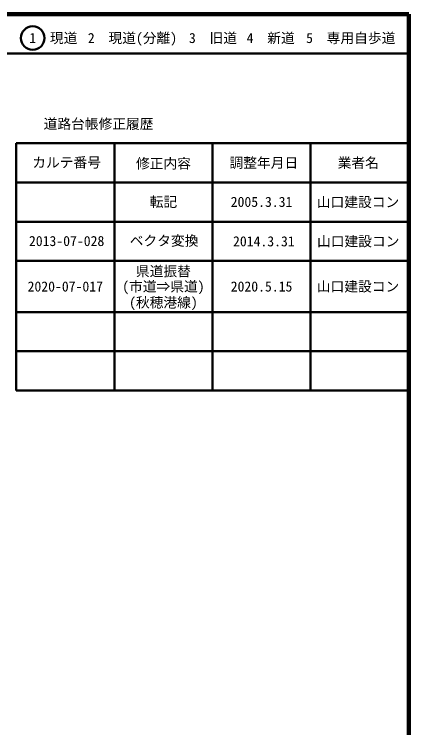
# Model space of a CAD drawing. Units: millimetres on the paper, enlarged 1000 times. Extents: x 40000 to 680000, y 20000 to 380000.
# Drawn here: x 579500 to 680000, y 198357 to 380000 of the extents above; entities that cross this region are included whole.
import ezdxf
from ezdxf.enums import TextEntityAlignment as Align

# ---------------------------------------------------------------- set-up
doc = ezdxf.new("R2010")
doc.units = ezdxf.units.MM
doc.header["$LTSCALE"] = 1000
for name, color, linetype, lineweight in [('M-TTL', 2, 'Continuous', 140), ('M-TTL-FRAM', 2, 'Continuous', 50), ('M-TTL-LINE', 7, 'Continuous', 50)]:
    doc.layers.add(name, color=color, linetype=linetype, lineweight=lineweight)
doc.layers.add('M-TTL-TXT', color=7, linetype='Continuous')
doc.styles.add('ＭＳ ゴシック', font='')
doc.styles.get('ＭＳ ゴシック').set_extended_font_data('MS Gothic')

msp = doc.modelspace()

# ---------------------------------------------------------------- linework, layer by layer
at = {"layer": 'M-TTL'}
for p, q in [((680000, 380000), (40000, 380000)), ((680000, 20000), (680000, 380000))]:
    msp.add_line(p, q, dxfattribs=at)
at = {"layer": 'M-TTL-FRAM'}
for p, q in [((580000, 347197), (580000, 284197)), ((580000, 347197), (680000, 347197)), ((580000, 284197), (680000, 284197))]:
    msp.add_line(p, q, dxfattribs=at)
at = {"layer": 'M-TTL-LINE'}
for p, q in [((40000, 370000), (680000, 370000)), ((605000, 347197), (605000, 284197)), ((630000, 347197), (630000, 284197)), ((655000, 347197), (655000, 284197)), ((580000, 337197), (680000, 337197)), ((580000, 327197), (680000, 327197)), ((580000, 317197), (680000, 317197)), ((580000, 304197), (680000, 304197)), ((580000, 294197), (680000, 294197))]:
    msp.add_line(p, q, dxfattribs=at)
msp.add_circle((584197, 373958), 3000, dxfattribs=at)

# ---------------------------------------------------------------- texts
at = {"layer": 'M-TTL-TXT', "style": 'ＭＳ ゴシック'}
for s, p in [('1\u3000現道', (589448, 373958)), ('2\u3000現道(分離)', (609619, 373958)), ('3\u3000旧道', (630121, 373958)), ('4\u3000新道', (644824, 373958)), ('5\u3000専用自歩道', (665228, 373958)), ('道路台帳修正履歴', (600968, 352113)), ('カルテ番号', (592839, 342277)), ('修正内容', (617509, 342023)), ('調整年月日', (643089, 342197)), ('業者名', (667134, 342197)), ('転記', (617500, 332245)), ('2005.3.31', (642500, 332245)), ('山口建設コン', (667077, 332189)), ('2013-07-028', (592839, 322277)), ('ベクタ変換', (617672, 322359)), ('2014.3.31', (643089, 322197)), ('山口建設コン', (667134, 322197)), ('県道振替', (617500, 314579)), ('2020-07-017', (592500, 310697)), ('(市道⇒県道)', (617500, 310697)), ('2020.5.15', (642500, 310697)), ('山口建設コン', (667077, 310697)), ('(秋穂港線)', (617500, 306631))]:
    msp.add_text(s, height=2566, dxfattribs=at).set_placement(p, align=Align.MIDDLE_CENTER)

doc.saveas('drawing.dxf')
